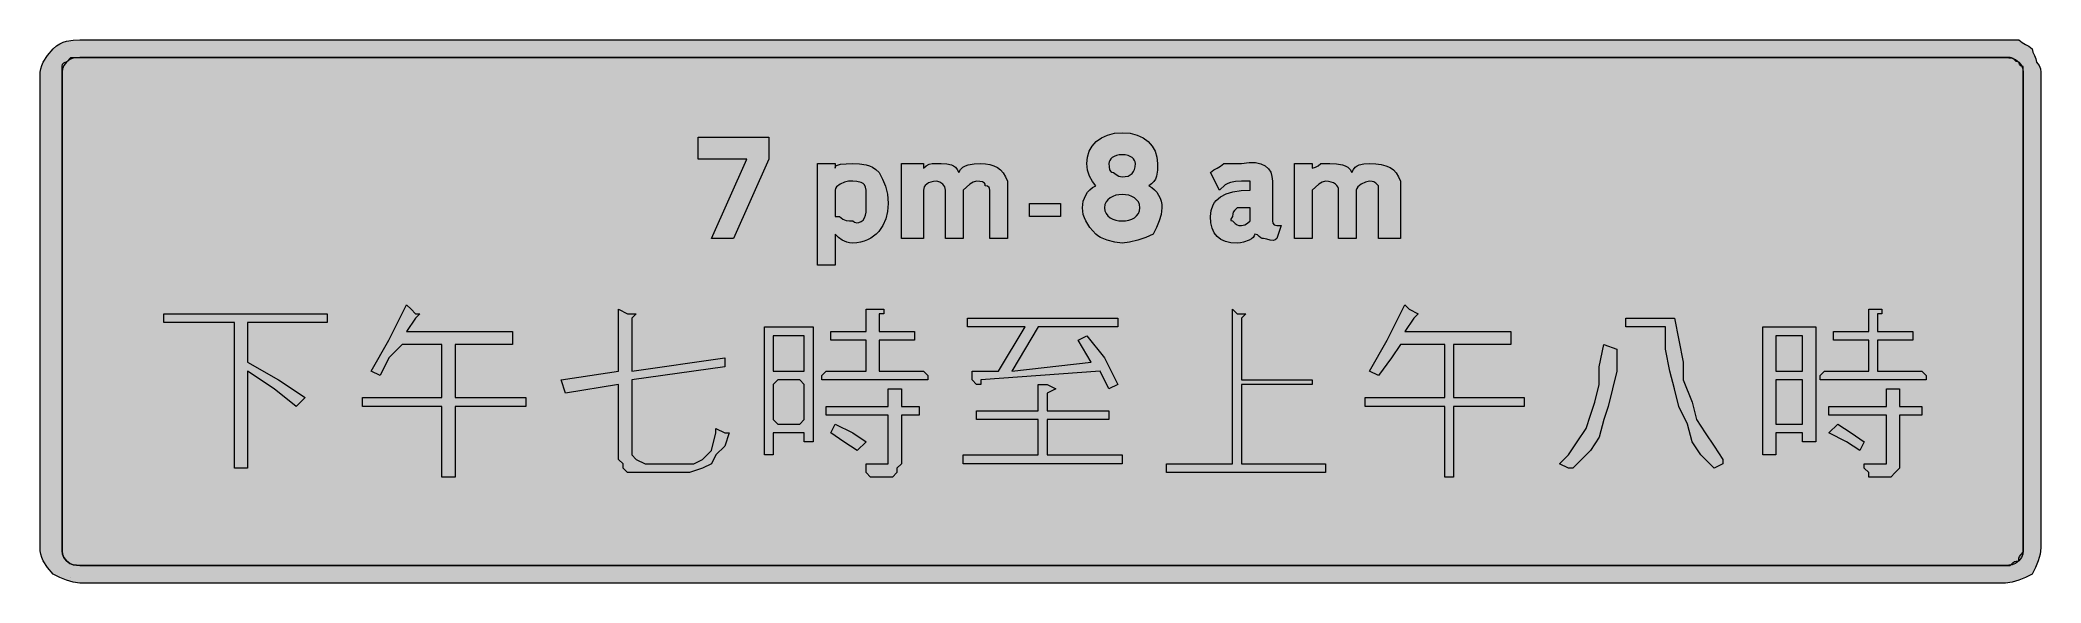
# Model space of a CAD drawing. Header units: metres. Extents: x 11 to 555, y 62 to 210.
import ezdxf

# ---------------------------------------------------------------- set-up
doc = ezdxf.new("R2010")
doc.units = ezdxf.units.M
for name, color, linetype, true_color in [('FILL_BLACK_000000', 7, 'Continuous', 0x000000), ('FILL_WHITE_FFFFFF', 7, 'Continuous', 0xffffff), ('STROKE_BLACK_000000', 7, 'Continuous', 0x000000)]:
    doc.layers.add(name, color=color, linetype=linetype, true_color=true_color)

msp = doc.modelspace()

# ---------------------------------------------------------------- hatches: boundary and pattern name
at = {"layer": 'FILL_BLACK_000000', "true_color": 0x000000}
h = msp.add_hatch(color=7, dxfattribs=at)
h.dxf.hatch_style = 1
h.paths.add_polyline_path([(18.27, 62.91), (16.47, 63.68), (14.67, 64.56), (13.1, 66.36), (11.97, 68.16), (11.58, 69.06), (11.3, 69.96), (11.13, 70.86), (11.07, 71.76), (11.07, 200.16), (11.13, 201.06), (11.3, 201.96), (11.58, 202.86), (11.97, 203.76), (13.1, 205.56), (14.67, 207.36), (15.57, 208.15), (16.47, 208.75), (17.37, 209.17), (18.27, 209.46), (20.07, 209.72), (21.87, 209.76), (545.07, 209.76), (548.67, 209.76), (549.57, 209.05), (550.47, 208.56), (551.37, 208.07), (552.27, 207.36), (552.46, 206.46), (552.87, 205.56), (553.28, 204.66), (553.47, 203.76), (554.16, 202.86), (554.52, 201.96), (554.65, 201.06), (554.67, 200.16), (554.67, 71.76), (554.46, 69.96), (553.92, 68.16), (553.15, 66.36), (552.27, 64.56), (550.47, 63.68), (548.67, 62.91), (546.87, 62.37), (545.07, 62.16), (21.87, 62.16), (20.07, 62.37), (18.27, 62.91)])
h.paths.add_polyline_path([(17.22, 69.96), (17.58, 69.06), (18.27, 68.16), (19.17, 67.47), (20.07, 67.11), (20.97, 66.98), (21.87, 66.96), (545.07, 66.96), (546.27, 66.96), (546.98, 67.65), (547.47, 68.01), (547.96, 68.14), (548.67, 68.16), (548.69, 68.87), (548.82, 69.36), (549.18, 69.85), (549.87, 70.56), (549.87, 71.76), (549.87, 200.16), (549.87, 202.56), (549.47, 202.61), (549.18, 202.75), (548.82, 203.16), (548.67, 203.76), (548.27, 203.81), (547.96, 203.95), (547.47, 204.36), (546.98, 204.77), (546.67, 204.91), (546.27, 204.96), (545.07, 204.96), (21.87, 204.96), (20.97, 204.94), (20.07, 204.81), (19.17, 204.45), (18.27, 203.76), (17.58, 202.86), (17.22, 201.96), (17.09, 201.06), (17.07, 200.16), (17.07, 71.76), (17.09, 70.86), (17.22, 69.96)], flags=16)
h = msp.add_hatch(color=7, dxfattribs=at)
h.dxf.hatch_style = 1
h.paths.add_polyline_path([(203.07, 177.36), (189.87, 177.36), (189.87, 183.36), (209.07, 183.36), (209.07, 177.36), (199.47, 155.76), (193.47, 155.76), (203.07, 177.36)])
h = msp.add_hatch(color=7, dxfattribs=at)
h.dxf.hatch_style = 1
h.paths.add_polyline_path([(299.16, 156.08), (298.43, 156.51), (297.87, 156.96), (296.3, 158.76), (295.17, 160.56), (294.78, 161.46), (294.5, 162.36), (294.33, 163.26), (294.27, 164.16), (294.33, 165.06), (294.5, 165.94), (294.78, 166.8), (295.17, 167.61), (295.68, 168.37), (296.3, 169.05), (297.03, 169.66), (297.87, 170.16), (296.99, 171.27), (296.22, 172.71), (295.68, 174.38), (295.47, 176.16), (295.64, 177.9), (296.13, 179.5), (296.93, 180.93), (298.02, 182.16), (299.4, 183.17), (301.04, 183.92), (302.93, 184.4), (305.07, 184.56), (307.21, 184.4), (309.1, 183.92), (310.74, 183.17), (312.12, 182.16), (313.21, 180.93), (314.01, 179.5), (314.5, 177.9), (314.67, 176.16), (314.63, 174.38), (314.37, 172.71), (314.08, 171.95), (313.66, 171.27), (313.06, 170.66), (312.27, 170.16), (313.11, 169.66), (313.85, 169.05), (314.46, 168.37), (314.97, 167.61), (315.36, 166.8), (315.65, 165.94), (315.81, 165.06), (315.87, 164.16), (315.66, 162.36), (315.12, 160.56), (314.35, 158.76), (313.47, 156.96), (311.48, 156.08), (309.27, 155.31), (307.06, 154.77), (305.07, 154.56), (303.1, 154.77), (301.02, 155.31), (299.16, 156.08)])
h.paths.add_polyline_path([(308.16, 177.45), (307.77, 177.81), (307.26, 178.12), (306.65, 178.35), (305.91, 178.51), (305.07, 178.56), (304.23, 178.51), (303.5, 178.35), (302.88, 178.12), (302.37, 177.81), (301.98, 177.45), (301.7, 177.04), (301.53, 176.61), (301.47, 176.16), (301.49, 175.28), (301.62, 174.51), (301.98, 173.97), (302.27, 173.81), (302.67, 173.76), (303.42, 173.16), (304.19, 172.75), (305.07, 172.56), (305.91, 172.62), (306.65, 172.79), (307.26, 173.07), (307.77, 173.46), (308.16, 173.97), (308.45, 174.59), (308.61, 175.32), (308.67, 176.16), (308.61, 176.61), (308.45, 177.04), (308.16, 177.45)], flags=16)
h.paths.add_polyline_path([(303.31, 167.54), (302.5, 167.25), (301.77, 166.86), (301.16, 166.35), (300.68, 165.74), (300.38, 165), (300.27, 164.16), (300.38, 163.32), (300.68, 162.59), (301.16, 161.97), (301.77, 161.46), (302.5, 161.07), (303.31, 160.79), (304.17, 160.62), (305.07, 160.56), (305.97, 160.62), (306.83, 160.79), (307.64, 161.07), (308.37, 161.46), (308.98, 161.97), (309.46, 162.59), (309.76, 163.32), (309.87, 164.16), (309.76, 165), (309.46, 165.74), (308.98, 166.35), (308.37, 166.86), (307.64, 167.25), (306.83, 167.54), (305.97, 167.7), (305.07, 167.76), (304.17, 167.7), (303.31, 167.54)], flags=16)
h = msp.add_hatch(color=7, dxfattribs=at)
h.dxf.hatch_style = 1
h.paths.add_polyline_path([(227.18, 175.36), (227.48, 175.65), (227.96, 175.87), (228.57, 176.01), (230.11, 176.14), (231.87, 176.16), (233.67, 176.12), (235.47, 175.86), (236.37, 175.57), (237.27, 175.15), (238.17, 174.55), (239.07, 173.76), (239.95, 171.94), (240.72, 170.01), (241.26, 167.85), (241.42, 166.66), (241.47, 165.36), (241.3, 163.17), (240.81, 161.14), (240.01, 159.31), (238.92, 157.71), (238.27, 157.01), (237.54, 156.4), (236.76, 155.86), (235.9, 155.4), (234.98, 155.04), (234.01, 154.78), (232.97, 154.62), (231.87, 154.56), (231.02, 154.61), (230.28, 154.77), (229.02, 155.31), (227.99, 156.08), (227.07, 156.96), (227.07, 148.56), (222.27, 148.56), (222.27, 176.16), (227.07, 176.16), (227.07, 174.96), (227.18, 175.36)])
h.paths.add_polyline_path([(232.94, 160.09), (233.54, 160.16), (234.12, 160.41), (234.65, 160.83), (235.08, 161.4), (235.36, 162.12), (235.47, 162.96), (235.47, 164.16), (235.47, 167.76), (235.47, 168.96), (235.36, 169.75), (235.08, 170.35), (234.65, 170.77), (234.12, 171.06), (232.94, 171.32), (231.87, 171.36), (230.67, 171.36), (229.6, 171.15), (228.42, 170.61), (227.46, 169.84), (227.18, 169.41), (227.07, 168.96), (227.07, 162.96), (227.07, 161.76), (228.27, 161.76), (229.17, 161.07), (230.07, 160.71), (230.97, 160.58), (231.87, 160.56), (232.37, 160.22), (232.94, 160.09)], flags=16)
h = msp.add_hatch(color=7, dxfattribs=at)
h.dxf.hatch_style = 1
h.paths.add_polyline_path([(257.07, 155.76), (257.07, 168.96), (256.86, 169.84), (256.32, 170.61), (255.55, 171.15), (254.67, 171.36), (253.83, 171.31), (253.1, 171.15), (252.48, 170.92), (251.97, 170.61), (251.58, 170.25), (251.3, 169.84), (251.13, 169.41), (251.07, 168.96), (251.07, 167.76), (251.07, 155.76), (245.07, 155.76), (245.07, 176.16), (251.07, 176.16), (251.07, 174.96), (251.82, 175.56), (252.59, 175.97), (253.47, 176.16), (255.87, 176.16), (257.46, 176.12), (258.72, 175.86), (259.26, 175.57), (259.75, 175.15), (260.22, 174.55), (260.67, 173.76), (261.17, 174.55), (261.78, 175.15), (262.46, 175.57), (263.22, 175.86), (264.89, 176.12), (266.67, 176.16), (267.96, 176.1), (269.15, 175.92), (270.21, 175.59), (271.17, 175.11), (272.01, 174.46), (272.75, 173.63), (273.36, 172.6), (273.87, 171.36), (273.87, 170.16), (273.87, 155.76), (269.07, 155.76), (269.07, 168.96), (269.02, 169.36), (268.88, 169.65), (268.47, 170.01), (267.87, 170.16), (267.82, 170.56), (267.66, 170.85), (267.12, 171.21), (266.35, 171.34), (265.47, 171.36), (264.57, 171.15), (263.67, 170.61), (261.87, 168.96), (261.87, 167.76), (261.87, 155.76), (257.07, 155.76)])
h = msp.add_hatch(color=7, dxfattribs=at)
h.dxf.hatch_style = 1
h.paths.add_polyline_path([(339.87, 171.36), (337.47, 171.36), (335.86, 171.32), (334.47, 171.06), (333.79, 170.77), (333.08, 170.35), (331.47, 168.96), (329.07, 173.76), (329.97, 174.47), (330.87, 174.96), (331.77, 175.45), (332.67, 176.16), (337.47, 176.16), (339.55, 176.45), (341.31, 176.42), (342.76, 176.12), (343.92, 175.56), (344.79, 174.78), (345.4, 173.8), (345.76, 172.65), (345.87, 171.36), (345.87, 160.56), (346.02, 159.96), (346.38, 159.55), (346.67, 159.41), (347.07, 159.36), (348.27, 159.36), (347.07, 155.76), (346.62, 155.42), (346.17, 155.25), (345.27, 155.31), (344.37, 155.59), (343.47, 155.76), (343.07, 155.81), (342.76, 155.95), (342.27, 156.36), (341.78, 156.77), (341.47, 156.91), (341.07, 156.96), (340.96, 156.51), (340.66, 156.08), (340.18, 155.67), (339.57, 155.31), (338.03, 154.77), (337.17, 154.61), (336.27, 154.56), (334.58, 154.67), (333.12, 155.01), (331.88, 155.57), (330.87, 156.36), (330.08, 157.37), (329.52, 158.61), (329.18, 160.07), (329.07, 161.76), (329.24, 163.45), (329.75, 164.91), (330.12, 165.56), (330.59, 166.15), (331.77, 167.16), (333.29, 167.95), (335.15, 168.51), (337.34, 168.85), (339.87, 168.96), (339.87, 170.16), (339.87, 171.36)])
h.paths.add_polyline_path([(339.12, 159.96), (339.87, 160.56), (339.87, 164.16), (336.27, 164.16), (335.58, 163.45), (335.22, 162.96), (335.09, 162.47), (335.07, 161.76), (334.56, 161.07), (334.54, 160.85), (334.62, 160.71), (335.07, 160.56), (335.78, 159.87), (336.27, 159.51), (336.76, 159.38), (337.47, 159.36), (338.35, 159.55), (339.12, 159.96)], flags=16)
h = msp.add_hatch(color=7, dxfattribs=at)
h.dxf.hatch_style = 1
h.paths.add_polyline_path([(363.87, 155.76), (363.87, 168.96), (363.81, 169.41), (363.64, 169.84), (363.36, 170.25), (362.97, 170.61), (362.46, 170.92), (361.85, 171.15), (361.11, 171.31), (360.27, 171.36), (359.37, 171.15), (358.47, 170.61), (356.67, 168.96), (356.67, 167.76), (356.67, 155.76), (351.87, 155.76), (351.87, 176.16), (356.67, 176.16), (356.67, 174.96), (357.55, 175.15), (358.32, 175.56), (359.07, 176.16), (361.47, 176.16), (363.25, 176.12), (364.92, 175.86), (365.68, 175.57), (366.36, 175.15), (366.97, 174.55), (367.47, 173.76), (367.92, 174.55), (368.39, 175.15), (368.88, 175.57), (369.42, 175.86), (370.68, 176.12), (372.27, 176.16), (373.96, 176.1), (375.44, 175.92), (376.72, 175.59), (377.82, 175.11), (378.75, 174.46), (379.53, 173.63), (380.16, 172.6), (380.67, 171.36), (380.67, 170.16), (380.67, 155.76), (374.67, 155.76), (374.67, 168.96), (374.67, 170.16), (373.96, 170.85), (373.47, 171.21), (372.98, 171.34), (372.27, 171.36), (371.2, 171.15), (370.02, 170.61), (369.06, 169.84), (368.78, 169.41), (368.67, 168.96), (368.67, 167.76), (368.67, 155.76), (363.87, 155.76)])
h = msp.add_hatch(color=7, dxfattribs=at)
h.dxf.hatch_style = 1
h.paths.add_polyline_path([(288.27, 165.36), (288.27, 161.76), (279.87, 161.76), (279.87, 165.36), (288.27, 165.36)])
h = msp.add_hatch(color=7, dxfattribs=at)
h.dxf.hatch_style = 1
h.paths.add_polyline_path([(139.47, 126.96), (123.87, 126.96), (123.87, 112.56), (143.07, 112.56), (143.07, 110.16), (123.87, 110.16), (123.87, 90.96), (120.27, 90.96), (120.27, 110.16), (98.67, 110.16), (98.67, 112.56), (120.27, 112.56), (120.27, 126.96), (109.47, 126.96), (105.87, 123.36), (103.47, 118.56), (101.07, 119.76), (105.87, 128.16), (110.67, 137.76), (111.87, 136.56), (113.07, 135.36), (114.27, 135.36), (113.07, 134.16), (110.67, 130.56), (139.47, 130.56), (139.47, 126.96)])
h = msp.add_hatch(color=7, dxfattribs=at)
h.dxf.hatch_style = 1
h.paths.add_polyline_path([(168.27, 119.76), (168.27, 136.56), (170.67, 135.36), (171.87, 135.36), (173.07, 135.36), (171.87, 134.16), (171.87, 119.76), (197.07, 123.36), (197.07, 120.96), (171.87, 117.36), (171.87, 96.96), (173.07, 95.76), (175.47, 94.56), (188.67, 94.56), (191.07, 95.76), (193.47, 98.16), (194.67, 102.96), (194.67, 104.16), (197.07, 102.96), (198.27, 102.96), (197.07, 99.36), (194.67, 96.96), (193.47, 94.56), (191.07, 93.36), (187.47, 92.16), (171.87, 92.16), (170.67, 92.16), (169.47, 93.36), (169.47, 94.56), (168.27, 95.76), (168.27, 116.16), (153.87, 113.76), (152.67, 117.36), (168.27, 119.76)])
h = msp.add_hatch(color=7, dxfattribs=at)
h.dxf.hatch_style = 1
h.paths.add_polyline_path([(252.27, 118.56), (252.27, 117.36), (251.07, 117.36), (224.67, 117.36), (223.47, 117.36), (223.47, 118.56), (224.67, 119.76), (235.47, 119.76), (235.47, 128.16), (227.07, 128.16), (225.87, 128.16), (225.87, 130.56), (227.07, 130.56), (235.47, 130.56), (235.47, 136.56), (236.67, 136.56), (237.87, 136.56), (239.07, 136.56), (240.27, 136.56), (240.27, 135.36), (239.07, 135.36), (239.07, 130.56), (248.67, 130.56), (248.67, 128.16), (239.07, 128.16), (239.07, 119.76), (251.07, 119.76), (252.27, 118.56)])
h = msp.add_hatch(color=7, dxfattribs=at)
h.dxf.hatch_style = 1
h.paths.add_polyline_path([(337.47, 116.16), (337.47, 94.56), (360.27, 94.56), (360.27, 92.16), (317.07, 92.16), (317.07, 94.56), (335.07, 94.56), (335.07, 136.56), (336.27, 135.36), (337.47, 135.36), (338.67, 135.36), (337.47, 134.16), (337.47, 117.36), (356.67, 117.36), (356.67, 116.16), (337.47, 116.16)])
h = msp.add_hatch(color=7, dxfattribs=at)
h.dxf.hatch_style = 1
h.paths.add_polyline_path([(410.67, 126.96), (395.07, 126.96), (395.07, 112.56), (414.27, 112.56), (414.27, 110.16), (395.07, 110.16), (395.07, 90.96), (392.67, 90.96), (392.67, 110.16), (371.07, 110.16), (371.07, 112.56), (392.67, 112.56), (392.67, 126.96), (380.67, 126.96), (378.27, 123.36), (374.67, 118.56), (372.27, 119.76), (377.07, 128.16), (381.87, 137.76), (383.07, 136.56), (385.47, 135.36), (384.27, 134.16), (381.87, 130.56), (410.67, 130.56), (410.67, 126.96)])
h = msp.add_hatch(color=7, dxfattribs=at)
h.dxf.hatch_style = 1
h.paths.add_polyline_path([(523.47, 118.56), (523.47, 117.36), (522.27, 117.36), (495.87, 117.36), (494.67, 117.36), (494.67, 118.56), (495.87, 119.76), (506.67, 119.76), (507.87, 119.76), (507.87, 128.16), (506.67, 128.16), (499.47, 128.16), (498.27, 128.16), (498.27, 130.56), (499.47, 130.56), (506.67, 130.56), (507.87, 130.56), (507.87, 136.56), (510.27, 136.56), (511.47, 136.56), (511.47, 135.36), (510.27, 135.36), (510.27, 130.56), (511.47, 130.56), (519.87, 130.56), (519.87, 128.16), (511.47, 128.16), (510.27, 128.16), (510.27, 119.76), (511.47, 119.76), (522.27, 119.76), (523.47, 118.56)])
h = msp.add_hatch(color=7, dxfattribs=at)
h.dxf.hatch_style = 1
h.paths.add_polyline_path([(89.07, 135.36), (89.07, 132.96), (67.47, 132.96), (67.47, 122.16), (75.87, 117.36), (83.07, 112.56), (80.67, 110.16), (74.67, 114.96), (67.47, 119.76), (67.47, 93.36), (63.87, 93.36), (63.87, 132.96), (44.67, 132.96), (44.67, 135.36), (89.07, 135.36)])
h = msp.add_hatch(color=7, dxfattribs=at)
h.dxf.hatch_style = 1
h.paths.add_polyline_path([(221.07, 100.56), (218.67, 100.56), (218.67, 102.96), (217.47, 102.96), (211.47, 102.96), (210.27, 102.96), (210.27, 96.96), (207.87, 96.96), (207.87, 131.76), (221.07, 131.76), (221.07, 100.56)])
h.paths.add_polyline_path([(211.47, 105.36), (217.47, 105.36), (218.67, 106.56), (218.67, 116.16), (217.47, 117.36), (211.47, 117.36), (210.27, 116.16), (210.27, 106.56), (211.47, 105.36)], flags=16)
h.paths.add_polyline_path([(217.47, 119.76), (218.67, 119.76), (218.67, 129.36), (217.47, 129.36), (211.47, 129.36), (210.27, 129.36), (210.27, 119.76), (211.47, 119.76), (217.47, 119.76)], flags=16)
h = msp.add_hatch(color=7, dxfattribs=at)
h.dxf.hatch_style = 1
h.paths.add_polyline_path([(295.47, 129.36), (300.27, 123.36), (303.87, 116.16), (301.47, 114.96), (299.07, 119.76), (266.67, 117.36), (266.67, 116.16), (265.47, 116.16), (264.27, 117.36), (264.27, 119.76), (271.47, 119.76), (278.67, 131.76), (263.07, 131.76), (263.07, 134.16), (303.87, 134.16), (303.87, 131.76), (282.27, 131.76), (275.07, 119.76), (296.67, 122.16), (293.07, 128.16), (295.47, 129.36)])
h = msp.add_hatch(color=7, dxfattribs=at)
h.dxf.hatch_style = 1
h.paths.add_polyline_path([(456.27, 128.16), (457.47, 122.16), (457.47, 117.36), (459.87, 111.36), (461.07, 106.56), (463.47, 102.96), (465.87, 99.36), (468.27, 95.76), (468.27, 94.56), (465.87, 93.36), (462.27, 96.96), (459.87, 100.56), (458.67, 105.36), (456.27, 110.16), (455.07, 114.96), (453.87, 119.76), (452.67, 125.76), (452.67, 131.76), (441.87, 131.76), (441.87, 134.16), (455.07, 134.16), (456.27, 128.16)])
h = msp.add_hatch(color=7, dxfattribs=at)
h.dxf.hatch_style = 1
h.paths.add_polyline_path([(493.47, 131.76), (493.47, 100.56), (492.27, 100.56), (489.87, 100.56), (489.87, 102.96), (482.67, 102.96), (482.67, 96.96), (481.47, 96.96), (479.07, 96.96), (479.07, 131.76), (492.27, 131.76), (493.47, 131.76)])
h.paths.add_polyline_path([(482.67, 105.36), (489.87, 105.36), (489.87, 106.56), (489.87, 116.16), (489.87, 117.36), (482.67, 117.36), (482.67, 116.16), (482.67, 106.56), (482.67, 105.36)], flags=16)
h.paths.add_polyline_path([(489.87, 129.36), (482.67, 129.36), (482.67, 119.76), (489.87, 119.76), (489.87, 129.36)], flags=16)
h = msp.add_hatch(color=7, dxfattribs=at)
h.dxf.hatch_style = 1
h.paths.add_polyline_path([(439.47, 119.76), (438.27, 114.96), (437.07, 110.16), (435.87, 106.56), (434.67, 101.76), (432.27, 98.16), (429.87, 95.76), (427.47, 93.36), (426.27, 93.36), (423.87, 94.56), (426.27, 96.96), (428.67, 100.56), (431.07, 104.16), (432.27, 107.76), (433.47, 111.36), (434.67, 116.16), (434.67, 120.96), (435.87, 126.96), (439.47, 125.76), (439.47, 124.56), (439.47, 119.76)])
h = msp.add_hatch(color=7, dxfattribs=at)
h.dxf.hatch_style = 1
h.paths.add_polyline_path([(242.67, 114.96), (243.87, 114.96), (245.07, 114.96), (245.07, 113.76), (245.07, 110.16), (249.87, 110.16), (249.87, 107.76), (245.07, 107.76), (245.07, 94.56), (243.87, 93.36), (243.87, 92.16), (242.67, 90.96), (236.67, 90.96), (235.47, 92.16), (235.47, 93.36), (235.47, 94.56), (236.67, 94.56), (240.27, 94.56), (241.47, 94.56), (241.47, 95.76), (241.47, 107.76), (225.87, 107.76), (224.67, 107.76), (224.67, 110.16), (225.87, 110.16), (241.47, 110.16), (241.47, 114.96), (242.67, 114.96)])
h = msp.add_hatch(color=7, dxfattribs=at)
h.dxf.hatch_style = 1
h.paths.add_polyline_path([(305.07, 96.96), (305.07, 94.56), (261.87, 94.56), (261.87, 96.96), (282.27, 96.96), (282.27, 106.56), (265.47, 106.56), (265.47, 108.96), (282.27, 108.96), (282.27, 116.16), (284.67, 116.16), (287.07, 114.96), (284.67, 113.76), (284.67, 108.96), (301.47, 108.96), (301.47, 106.56), (284.67, 106.56), (284.67, 96.96), (305.07, 96.96)])
h = msp.add_hatch(color=7, dxfattribs=at)
h.dxf.hatch_style = 1
h.paths.add_polyline_path([(513.87, 114.96), (515.07, 114.96), (516.27, 114.96), (516.27, 113.76), (516.27, 110.16), (521.07, 110.16), (522.27, 110.16), (522.27, 107.76), (521.07, 107.76), (516.27, 107.76), (516.27, 94.56), (516.27, 93.36), (515.07, 92.16), (513.87, 90.96), (509.07, 90.96), (507.87, 90.96), (507.87, 92.16), (506.67, 93.36), (506.67, 94.56), (507.87, 94.56), (511.47, 94.56), (512.67, 94.56), (512.67, 95.76), (512.67, 107.76), (497.07, 107.76), (497.07, 110.16), (512.67, 110.16), (512.67, 114.96), (513.87, 114.96)])
h = msp.add_hatch(color=7, dxfattribs=at)
h.dxf.hatch_style = 1
h.paths.add_polyline_path([(231.87, 102.96), (235.47, 100.56), (233.07, 98.16), (229.47, 100.56), (225.87, 102.96), (227.07, 105.36), (231.87, 102.96)])
h = msp.add_hatch(color=7, dxfattribs=at)
h.dxf.hatch_style = 1
h.paths.add_polyline_path([(503.07, 102.96), (506.67, 100.56), (505.47, 98.16), (501.87, 100.56), (497.07, 102.96), (499.47, 105.36), (503.07, 102.96)])
at = {"layer": 'FILL_WHITE_FFFFFF', "true_color": 0xffffff}
h = msp.add_hatch(color=7, dxfattribs=at)
h.dxf.hatch_style = 1
h.paths.add_polyline_path([(21.87, 66.96), (20.97, 66.98), (20.07, 67.11), (19.17, 67.47), (18.27, 68.16), (17.58, 69.06), (17.22, 69.96), (17.09, 70.86), (17.07, 71.76), (17.07, 200.16), (17.07, 202.56), (17.22, 203.16), (17.58, 203.57), (17.87, 203.71), (18.27, 203.76), (19.47, 204.96), (21.87, 204.96), (545.07, 204.96), (545.97, 204.94), (546.87, 204.81), (547.77, 204.45), (548.67, 203.76), (549.36, 202.86), (549.72, 201.96), (549.85, 201.06), (549.87, 200.16), (549.87, 71.76), (549.85, 70.86), (549.72, 69.96), (549.36, 69.06), (548.67, 68.16), (547.77, 67.47), (546.87, 67.11), (545.97, 66.98), (545.07, 66.96), (21.87, 66.96)])

# ---------------------------------------------------------------- linework, layer by layer
at = {"layer": 'FILL_BLACK_000000', "lineweight": 0, "true_color": 0x000000}
for points in [[(18.27, 62.91), (16.47, 63.68), (14.67, 64.56), (13.1, 66.36), (11.97, 68.16), (11.58, 69.06), (11.3, 69.96), (11.13, 70.86), (11.07, 71.76), (11.07, 200.16), (11.13, 201.06), (11.3, 201.96), (11.58, 202.86), (11.97, 203.76), (13.1, 205.56), (14.67, 207.36), (15.57, 208.15), (16.47, 208.75), (17.37, 209.17), (18.27, 209.46), (20.07, 209.72), (21.87, 209.76), (545.07, 209.76), (548.67, 209.76), (549.57, 209.05), (550.47, 208.56), (551.37, 208.07), (552.27, 207.36), (552.46, 206.46), (552.87, 205.56), (553.28, 204.66), (553.47, 203.76), (554.16, 202.86), (554.52, 201.96), (554.65, 201.06), (554.67, 200.16), (554.67, 71.76), (554.46, 69.96), (553.92, 68.16), (553.15, 66.36), (552.27, 64.56), (550.47, 63.68), (548.67, 62.91), (546.87, 62.37), (545.07, 62.16), (21.87, 62.16), (20.07, 62.37)], [(17.22, 69.96), (17.58, 69.06), (18.27, 68.16), (19.17, 67.47), (20.07, 67.11), (20.97, 66.98), (21.87, 66.96), (545.07, 66.96), (546.27, 66.96), (546.98, 67.65), (547.47, 68.01), (547.96, 68.14), (548.67, 68.16), (548.69, 68.87), (548.82, 69.36), (549.18, 69.85), (549.87, 70.56), (549.87, 71.76), (549.87, 200.16), (549.87, 202.56), (549.47, 202.61), (549.18, 202.75), (548.82, 203.16), (548.67, 203.76), (548.27, 203.81), (547.96, 203.95), (547.47, 204.36), (546.98, 204.77), (546.67, 204.91), (546.27, 204.96), (545.07, 204.96), (21.87, 204.96), (20.97, 204.94), (20.07, 204.81), (19.17, 204.45), (18.27, 203.76), (17.58, 202.86), (17.22, 201.96), (17.09, 201.06), (17.07, 200.16), (17.07, 71.76), (17.09, 70.86)], [(203.07, 177.36), (189.87, 177.36), (189.87, 183.36), (209.07, 183.36), (209.07, 177.36), (199.47, 155.76), (193.47, 155.76)], [(299.16, 156.08), (298.43, 156.51), (297.87, 156.96), (296.3, 158.76), (295.17, 160.56), (294.78, 161.46), (294.5, 162.36), (294.33, 163.26), (294.27, 164.16), (294.33, 165.06), (294.5, 165.94), (294.78, 166.8), (295.17, 167.61), (295.68, 168.37), (296.3, 169.05), (297.03, 169.66), (297.87, 170.16), (296.99, 171.27), (296.22, 172.71), (295.68, 174.38), (295.47, 176.16), (295.64, 177.9), (296.13, 179.5), (296.93, 180.93), (298.02, 182.16), (299.4, 183.17), (301.04, 183.92), (302.93, 184.4), (305.07, 184.56), (307.21, 184.4), (309.1, 183.92), (310.74, 183.17), (312.12, 182.16), (313.21, 180.93), (314.01, 179.5), (314.5, 177.9), (314.67, 176.16), (314.63, 174.38), (314.37, 172.71), (314.08, 171.95), (313.66, 171.27), (313.06, 170.66), (312.27, 170.16), (313.11, 169.66), (313.85, 169.05), (314.46, 168.37), (314.97, 167.61), (315.36, 166.8), (315.65, 165.94), (315.81, 165.06), (315.87, 164.16), (315.66, 162.36), (315.12, 160.56), (314.35, 158.76), (313.47, 156.96), (311.48, 156.08), (309.27, 155.31), (307.06, 154.77), (305.07, 154.56), (303.1, 154.77), (301.02, 155.31)], [(227.18, 175.36), (227.48, 175.65), (227.96, 175.87), (228.57, 176.01), (230.11, 176.14), (231.87, 176.16), (233.67, 176.12), (235.47, 175.86), (236.37, 175.57), (237.27, 175.15), (238.17, 174.55), (239.07, 173.76), (239.95, 171.94), (240.72, 170.01), (241.26, 167.85), (241.42, 166.66), (241.47, 165.36), (241.3, 163.17), (240.81, 161.14), (240.01, 159.31), (238.92, 157.71), (238.27, 157.01), (237.54, 156.4), (236.76, 155.86), (235.9, 155.4), (234.98, 155.04), (234.01, 154.78), (232.97, 154.62), (231.87, 154.56), (231.02, 154.61), (230.28, 154.77), (229.02, 155.31), (227.99, 156.08), (227.07, 156.96), (227.07, 148.56), (222.27, 148.56), (222.27, 176.16), (227.07, 176.16), (227.07, 174.96)], [(257.07, 155.76), (257.07, 168.96), (256.86, 169.84), (256.32, 170.61), (255.55, 171.15), (254.67, 171.36), (253.83, 171.31), (253.1, 171.15), (252.48, 170.92), (251.97, 170.61), (251.58, 170.25), (251.3, 169.84), (251.13, 169.41), (251.07, 168.96), (251.07, 167.76), (251.07, 155.76), (245.07, 155.76), (245.07, 176.16), (251.07, 176.16), (251.07, 174.96), (251.82, 175.56), (252.59, 175.97), (253.47, 176.16), (255.87, 176.16), (257.46, 176.12), (258.72, 175.86), (259.26, 175.57), (259.75, 175.15), (260.22, 174.55), (260.67, 173.76), (261.17, 174.55), (261.78, 175.15), (262.46, 175.57), (263.22, 175.86), (264.89, 176.12), (266.67, 176.16), (267.96, 176.1), (269.15, 175.92), (270.21, 175.59), (271.17, 175.11), (272.01, 174.46), (272.75, 173.63), (273.36, 172.6), (273.87, 171.36), (273.87, 170.16), (273.87, 155.76), (269.07, 155.76), (269.07, 168.96), (269.02, 169.36), (268.88, 169.65), (268.47, 170.01), (267.87, 170.16), (267.82, 170.56), (267.66, 170.85), (267.12, 171.21), (266.35, 171.34), (265.47, 171.36), (264.57, 171.15), (263.67, 170.61), (261.87, 168.96), (261.87, 167.76), (261.87, 155.76)], [(308.16, 177.45), (307.77, 177.81), (307.26, 178.12), (306.65, 178.35), (305.91, 178.51), (305.07, 178.56), (304.23, 178.51), (303.5, 178.35), (302.88, 178.12), (302.37, 177.81), (301.98, 177.45), (301.7, 177.04), (301.53, 176.61), (301.47, 176.16), (301.49, 175.28), (301.62, 174.51), (301.98, 173.97), (302.27, 173.81), (302.67, 173.76), (303.42, 173.16), (304.19, 172.75), (305.07, 172.56), (305.91, 172.62), (306.65, 172.79), (307.26, 173.07), (307.77, 173.46), (308.16, 173.97), (308.45, 174.59), (308.61, 175.32), (308.67, 176.16), (308.61, 176.61), (308.45, 177.04)], [(339.87, 171.36), (337.47, 171.36), (335.86, 171.32), (334.47, 171.06), (333.79, 170.77), (333.08, 170.35), (331.47, 168.96), (329.07, 173.76), (329.97, 174.47), (330.87, 174.96), (331.77, 175.45), (332.67, 176.16), (337.47, 176.16), (339.55, 176.45), (341.31, 176.42), (342.76, 176.12), (343.92, 175.56), (344.79, 174.78), (345.4, 173.8), (345.76, 172.65), (345.87, 171.36), (345.87, 160.56), (346.02, 159.96), (346.38, 159.55), (346.67, 159.41), (347.07, 159.36), (348.27, 159.36), (347.07, 155.76), (346.62, 155.42), (346.17, 155.25), (345.27, 155.31), (344.37, 155.59), (343.47, 155.76), (343.07, 155.81), (342.76, 155.95), (342.27, 156.36), (341.78, 156.77), (341.47, 156.91), (341.07, 156.96), (340.96, 156.51), (340.66, 156.08), (340.18, 155.67), (339.57, 155.31), (338.03, 154.77), (337.17, 154.61), (336.27, 154.56), (334.58, 154.67), (333.12, 155.01), (331.88, 155.57), (330.87, 156.36), (330.08, 157.37), (329.52, 158.61), (329.18, 160.07), (329.07, 161.76), (329.24, 163.45), (329.75, 164.91), (330.12, 165.56), (330.59, 166.15), (331.77, 167.16), (333.29, 167.95), (335.15, 168.51), (337.34, 168.85), (339.87, 168.96), (339.87, 170.16)], [(363.87, 155.76), (363.87, 168.96), (363.81, 169.41), (363.64, 169.84), (363.36, 170.25), (362.97, 170.61), (362.46, 170.92), (361.85, 171.15), (361.11, 171.31), (360.27, 171.36), (359.37, 171.15), (358.47, 170.61), (356.67, 168.96), (356.67, 167.76), (356.67, 155.76), (351.87, 155.76), (351.87, 176.16), (356.67, 176.16), (356.67, 174.96), (357.55, 175.15), (358.32, 175.56), (359.07, 176.16), (361.47, 176.16), (363.25, 176.12), (364.92, 175.86), (365.68, 175.57), (366.36, 175.15), (366.97, 174.55), (367.47, 173.76), (367.92, 174.55), (368.39, 175.15), (368.88, 175.57), (369.42, 175.86), (370.68, 176.12), (372.27, 176.16), (373.96, 176.1), (375.44, 175.92), (376.72, 175.59), (377.82, 175.11), (378.75, 174.46), (379.53, 173.63), (380.16, 172.6), (380.67, 171.36), (380.67, 170.16), (380.67, 155.76), (374.67, 155.76), (374.67, 168.96), (374.67, 170.16), (373.96, 170.85), (373.47, 171.21), (372.98, 171.34), (372.27, 171.36), (371.2, 171.15), (370.02, 170.61), (369.06, 169.84), (368.78, 169.41), (368.67, 168.96), (368.67, 167.76), (368.67, 155.76)], [(232.94, 160.09), (233.54, 160.16), (234.12, 160.41), (234.65, 160.83), (235.08, 161.4), (235.36, 162.12), (235.47, 162.96), (235.47, 164.16), (235.47, 167.76), (235.47, 168.96), (235.36, 169.75), (235.08, 170.35), (234.65, 170.77), (234.12, 171.06), (232.94, 171.32), (231.87, 171.36), (230.67, 171.36), (229.6, 171.15), (228.42, 170.61), (227.46, 169.84), (227.18, 169.41), (227.07, 168.96), (227.07, 162.96), (227.07, 161.76), (228.27, 161.76), (229.17, 161.07), (230.07, 160.71), (230.97, 160.58), (231.87, 160.56), (232.37, 160.22)], [(288.27, 165.36), (288.27, 161.76), (279.87, 161.76), (279.87, 165.36)], [(303.31, 167.54), (302.5, 167.25), (301.77, 166.86), (301.16, 166.35), (300.68, 165.74), (300.38, 165), (300.27, 164.16), (300.38, 163.32), (300.68, 162.59), (301.16, 161.97), (301.77, 161.46), (302.5, 161.07), (303.31, 160.79), (304.17, 160.62), (305.07, 160.56), (305.97, 160.62), (306.83, 160.79), (307.64, 161.07), (308.37, 161.46), (308.98, 161.97), (309.46, 162.59), (309.76, 163.32), (309.87, 164.16), (309.76, 165), (309.46, 165.74), (308.98, 166.35), (308.37, 166.86), (307.64, 167.25), (306.83, 167.54), (305.97, 167.7), (305.07, 167.76), (304.17, 167.7)], [(339.12, 159.96), (339.87, 160.56), (339.87, 164.16), (336.27, 164.16), (335.58, 163.45), (335.22, 162.96), (335.09, 162.47), (335.07, 161.76), (334.56, 161.07), (334.54, 160.85), (334.62, 160.71), (335.07, 160.56), (335.78, 159.87), (336.27, 159.51), (336.76, 159.38), (337.47, 159.36), (338.35, 159.55)], [(139.47, 126.96), (123.87, 126.96), (123.87, 112.56), (143.07, 112.56), (143.07, 110.16), (123.87, 110.16), (123.87, 90.96), (120.27, 90.96), (120.27, 110.16), (98.67, 110.16), (98.67, 112.56), (120.27, 112.56), (120.27, 126.96), (109.47, 126.96), (105.87, 123.36), (103.47, 118.56), (101.07, 119.76), (105.87, 128.16), (110.67, 137.76), (111.87, 136.56), (113.07, 135.36), (114.27, 135.36), (113.07, 134.16), (110.67, 130.56), (139.47, 130.56)], [(168.27, 119.76), (168.27, 136.56), (170.67, 135.36), (171.87, 135.36), (173.07, 135.36), (171.87, 134.16), (171.87, 119.76), (197.07, 123.36), (197.07, 120.96), (171.87, 117.36), (171.87, 96.96), (173.07, 95.76), (175.47, 94.56), (188.67, 94.56), (191.07, 95.76), (193.47, 98.16), (194.67, 102.96), (194.67, 104.16), (197.07, 102.96), (198.27, 102.96), (197.07, 99.36), (194.67, 96.96), (193.47, 94.56), (191.07, 93.36), (187.47, 92.16), (171.87, 92.16), (170.67, 92.16), (169.47, 93.36), (169.47, 94.56), (168.27, 95.76), (168.27, 116.16), (153.87, 113.76), (152.67, 117.36)], [(252.27, 118.56), (252.27, 117.36), (251.07, 117.36), (224.67, 117.36), (223.47, 117.36), (223.47, 118.56), (224.67, 119.76), (235.47, 119.76), (235.47, 128.16), (227.07, 128.16), (225.87, 128.16), (225.87, 130.56), (227.07, 130.56), (235.47, 130.56), (235.47, 136.56), (236.67, 136.56), (237.87, 136.56), (239.07, 136.56), (240.27, 136.56), (240.27, 135.36), (239.07, 135.36), (239.07, 130.56), (248.67, 130.56), (248.67, 128.16), (239.07, 128.16), (239.07, 119.76), (251.07, 119.76)], [(337.47, 116.16), (337.47, 94.56), (360.27, 94.56), (360.27, 92.16), (317.07, 92.16), (317.07, 94.56), (335.07, 94.56), (335.07, 136.56), (336.27, 135.36), (337.47, 135.36), (338.67, 135.36), (337.47, 134.16), (337.47, 117.36), (356.67, 117.36), (356.67, 116.16)], [(410.67, 126.96), (395.07, 126.96), (395.07, 112.56), (414.27, 112.56), (414.27, 110.16), (395.07, 110.16), (395.07, 90.96), (392.67, 90.96), (392.67, 110.16), (371.07, 110.16), (371.07, 112.56), (392.67, 112.56), (392.67, 126.96), (380.67, 126.96), (378.27, 123.36), (374.67, 118.56), (372.27, 119.76), (377.07, 128.16), (381.87, 137.76), (383.07, 136.56), (385.47, 135.36), (384.27, 134.16), (381.87, 130.56), (410.67, 130.56)], [(523.47, 118.56), (523.47, 117.36), (522.27, 117.36), (495.87, 117.36), (494.67, 117.36), (494.67, 118.56), (495.87, 119.76), (506.67, 119.76), (507.87, 119.76), (507.87, 128.16), (506.67, 128.16), (499.47, 128.16), (498.27, 128.16), (498.27, 130.56), (499.47, 130.56), (506.67, 130.56), (507.87, 130.56), (507.87, 136.56), (510.27, 136.56), (511.47, 136.56), (511.47, 135.36), (510.27, 135.36), (510.27, 130.56), (511.47, 130.56), (519.87, 130.56), (519.87, 128.16), (511.47, 128.16), (510.27, 128.16), (510.27, 119.76), (511.47, 119.76), (522.27, 119.76)], [(89.07, 135.36), (89.07, 132.96), (67.47, 132.96), (67.47, 122.16), (75.87, 117.36), (83.07, 112.56), (80.67, 110.16), (74.67, 114.96), (67.47, 119.76), (67.47, 93.36), (63.87, 93.36), (63.87, 132.96), (44.67, 132.96), (44.67, 135.36)], [(221.07, 100.56), (218.67, 100.56), (218.67, 102.96), (217.47, 102.96), (211.47, 102.96), (210.27, 102.96), (210.27, 96.96), (207.87, 96.96), (207.87, 131.76), (221.07, 131.76)], [(295.47, 129.36), (300.27, 123.36), (303.87, 116.16), (301.47, 114.96), (299.07, 119.76), (266.67, 117.36), (266.67, 116.16), (265.47, 116.16), (264.27, 117.36), (264.27, 119.76), (271.47, 119.76), (278.67, 131.76), (263.07, 131.76), (263.07, 134.16), (303.87, 134.16), (303.87, 131.76), (282.27, 131.76), (275.07, 119.76), (296.67, 122.16), (293.07, 128.16)], [(456.27, 128.16), (457.47, 122.16), (457.47, 117.36), (459.87, 111.36), (461.07, 106.56), (463.47, 102.96), (465.87, 99.36), (468.27, 95.76), (468.27, 94.56), (465.87, 93.36), (462.27, 96.96), (459.87, 100.56), (458.67, 105.36), (456.27, 110.16), (455.07, 114.96), (453.87, 119.76), (452.67, 125.76), (452.67, 131.76), (441.87, 131.76), (441.87, 134.16), (455.07, 134.16)], [(493.47, 131.76), (493.47, 100.56), (492.27, 100.56), (489.87, 100.56), (489.87, 102.96), (482.67, 102.96), (482.67, 96.96), (481.47, 96.96), (479.07, 96.96), (479.07, 131.76), (492.27, 131.76)], [(217.47, 119.76), (218.67, 119.76), (218.67, 129.36), (217.47, 129.36), (211.47, 129.36), (210.27, 129.36), (210.27, 119.76), (211.47, 119.76)], [(439.47, 119.76), (438.27, 114.96), (437.07, 110.16), (435.87, 106.56), (434.67, 101.76), (432.27, 98.16), (429.87, 95.76), (427.47, 93.36), (426.27, 93.36), (423.87, 94.56), (426.27, 96.96), (428.67, 100.56), (431.07, 104.16), (432.27, 107.76), (433.47, 111.36), (434.67, 116.16), (434.67, 120.96), (435.87, 126.96), (439.47, 125.76), (439.47, 124.56)], [(489.87, 129.36), (482.67, 129.36), (482.67, 119.76), (489.87, 119.76)], [(211.47, 105.36), (217.47, 105.36), (218.67, 106.56), (218.67, 116.16), (217.47, 117.36), (211.47, 117.36), (210.27, 116.16), (210.27, 106.56)], [(242.67, 114.96), (243.87, 114.96), (245.07, 114.96), (245.07, 113.76), (245.07, 110.16), (249.87, 110.16), (249.87, 107.76), (245.07, 107.76), (245.07, 94.56), (243.87, 93.36), (243.87, 92.16), (242.67, 90.96), (236.67, 90.96), (235.47, 92.16), (235.47, 93.36), (235.47, 94.56), (236.67, 94.56), (240.27, 94.56), (241.47, 94.56), (241.47, 95.76), (241.47, 107.76), (225.87, 107.76), (224.67, 107.76), (224.67, 110.16), (225.87, 110.16), (241.47, 110.16), (241.47, 114.96)], [(305.07, 96.96), (305.07, 94.56), (261.87, 94.56), (261.87, 96.96), (282.27, 96.96), (282.27, 106.56), (265.47, 106.56), (265.47, 108.96), (282.27, 108.96), (282.27, 116.16), (284.67, 116.16), (287.07, 114.96), (284.67, 113.76), (284.67, 108.96), (301.47, 108.96), (301.47, 106.56), (284.67, 106.56), (284.67, 96.96)], [(482.67, 105.36), (489.87, 105.36), (489.87, 106.56), (489.87, 116.16), (489.87, 117.36), (482.67, 117.36), (482.67, 116.16), (482.67, 106.56)], [(513.87, 114.96), (515.07, 114.96), (516.27, 114.96), (516.27, 113.76), (516.27, 110.16), (521.07, 110.16), (522.27, 110.16), (522.27, 107.76), (521.07, 107.76), (516.27, 107.76), (516.27, 94.56), (516.27, 93.36), (515.07, 92.16), (513.87, 90.96), (509.07, 90.96), (507.87, 90.96), (507.87, 92.16), (506.67, 93.36), (506.67, 94.56), (507.87, 94.56), (511.47, 94.56), (512.67, 94.56), (512.67, 95.76), (512.67, 107.76), (497.07, 107.76), (497.07, 110.16), (512.67, 110.16), (512.67, 114.96)], [(231.87, 102.96), (235.47, 100.56), (233.07, 98.16), (229.47, 100.56), (225.87, 102.96), (227.07, 105.36)], [(503.07, 102.96), (506.67, 100.56), (505.47, 98.16), (501.87, 100.56), (497.07, 102.96), (499.47, 105.36)]]:
    msp.add_lwpolyline(points, close=True, dxfattribs=at)
at = {"layer": 'FILL_WHITE_FFFFFF', "lineweight": 0, "true_color": 0xffffff}
msp.add_lwpolyline([(21.87, 66.96), (20.97, 66.98), (20.07, 67.11), (19.17, 67.47), (18.27, 68.16), (17.58, 69.06), (17.22, 69.96), (17.09, 70.86), (17.07, 71.76), (17.07, 200.16), (17.07, 202.56), (17.22, 203.16), (17.58, 203.57), (17.87, 203.71), (18.27, 203.76), (19.47, 204.96), (21.87, 204.96), (545.07, 204.96), (545.97, 204.94), (546.87, 204.81), (547.77, 204.45), (548.67, 203.76), (549.36, 202.86), (549.72, 201.96), (549.85, 201.06), (549.87, 200.16), (549.87, 71.76), (549.85, 70.86), (549.72, 69.96), (549.36, 69.06), (548.67, 68.16), (547.77, 67.47), (546.87, 67.11), (545.97, 66.98), (545.07, 66.96)], close=True, dxfattribs=at)
at = {"layer": 'STROKE_BLACK_000000', "lineweight": 0, "true_color": 0x000000}
msp.add_lwpolyline([(19.27, 63.6), (19.27, 63.6)], dxfattribs=at)

doc.saveas('drawing.dxf')
